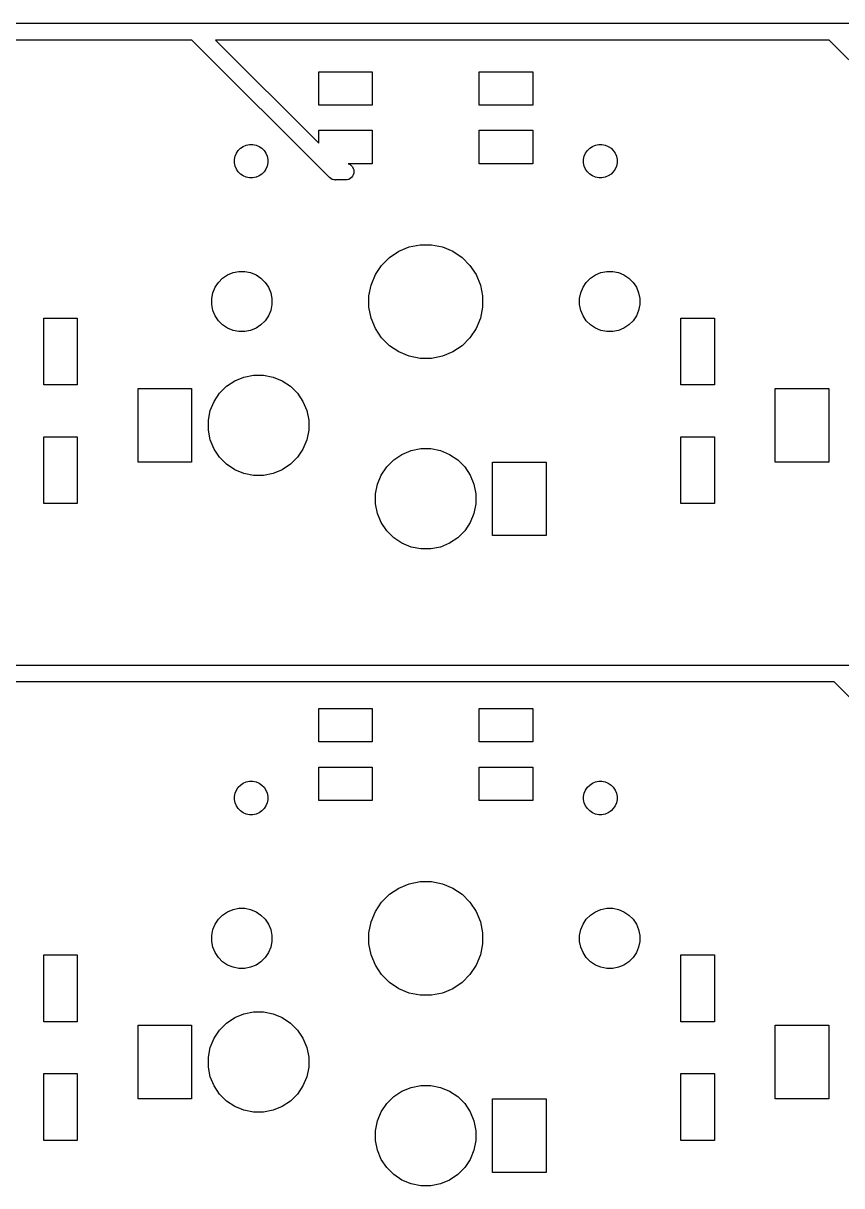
# Model space of a CAD drawing. Extents: x 33 to 239, y -108 to -23.
# Drawn here: x 87.17 to 111.64, y -68.75 to -33.97 of the extents above; entities that cross this region are included whole.
import ezdxf

# ---------------------------------------------------------------- set-up
doc = ezdxf.new("R2010")
doc.units = 0
doc.layers.add('BLACK', color=7, linetype='CONTINUOUS')

msp = doc.modelspace()

# ---------------------------------------------------------------- linework, layer by layer
at = {"layer": 'BLACK', "linetype": 'CONTINUOUS'}
for p, q in [((73.2148, -33.975), (92.3002, -33.975)), ((92.3002, -33.975), (92.3125, -33.9738)), ((92.3125, -33.9738), (92.3248, -33.975)), ((92.3248, -33.975), (111.35, -33.975)), ((111.35, -33.975), (111.362, -33.9738)), ((111.362, -33.9738), (111.375, -33.975)), ((111.375, -33.975), (129.863, -33.975)), ((92.2089, -34.475), (73.806, -34.475)), ((96.3145, -38.5806), (92.2089, -34.475)), ((111.259, -34.475), (92.9161, -34.475)), ((92.9161, -34.475), (96, -37.5589)), ((115.365, -38.5806), (111.259, -34.475)), ((96, -36.425), (96, -35.425)), ((96, -35.425), (97.6, -35.425)), ((97.6, -35.425), (97.6, -36.425)), ((100.8, -36.425), (100.8, -35.425)), ((100.8, -35.425), (102.4, -35.425)), ((102.4, -35.425), (102.4, -36.425)), ((97.6, -36.425), (96, -36.425)), ((102.4, -36.425), (100.8, -36.425)), ((96, -37.5589), (96, -37.175)), ((96, -37.175), (97.6, -37.175)), ((97.6, -37.175), (97.6, -38.175)), ((100.8, -38.175), (100.8, -37.175)), ((100.8, -37.175), (102.4, -37.175)), ((102.4, -37.175), (102.4, -38.175)), ((93.4992, -37.9542), (93.5369, -37.8632)), ((93.5369, -37.8632), (93.5916, -37.7813)), ((93.5916, -37.7813), (93.6613, -37.7116)), ((93.6613, -37.7116), (93.7432, -37.6569)), ((93.7432, -37.6569), (93.8342, -37.6192)), ((93.8342, -37.6192), (93.9308, -37.6)), ((93.9308, -37.6), (94.0292, -37.6)), ((94.0292, -37.6), (94.1258, -37.6192)), ((94.1258, -37.6192), (94.2168, -37.6569)), ((94.2168, -37.6569), (94.2987, -37.7116)), ((94.2987, -37.7116), (94.3684, -37.7813)), ((94.3684, -37.7813), (94.4231, -37.8632)), ((94.4231, -37.8632), (94.4608, -37.9542)), ((103.939, -37.9542), (103.977, -37.8632)), ((103.977, -37.8632), (104.032, -37.7813)), ((104.032, -37.7813), (104.101, -37.7116)), ((104.101, -37.7116), (104.183, -37.6569)), ((104.183, -37.6569), (104.274, -37.6192)), ((104.274, -37.6192), (104.371, -37.6)), ((104.371, -37.6), (104.469, -37.6)), ((104.469, -37.6), (104.566, -37.6192)), ((104.566, -37.6192), (104.657, -37.6569)), ((104.657, -37.6569), (104.739, -37.7116)), ((104.739, -37.7116), (104.808, -37.7813)), ((104.808, -37.7813), (104.863, -37.8632)), ((104.863, -37.8632), (104.901, -37.9542)), ((93.48, -38.0508), (93.4992, -37.9542)), ((93.48, -38.1492), (93.48, -38.0508)), ((93.4992, -38.2458), (93.48, -38.1492)), ((93.5369, -38.3368), (93.4992, -38.2458)), ((94.4608, -38.2458), (94.4231, -38.3368)), ((94.4608, -37.9542), (94.48, -38.0508)), ((94.48, -38.1492), (94.4608, -38.2458)), ((94.48, -38.0508), (94.48, -38.1492)), ((97.6, -38.175), (96.8783, -38.175)), ((96.8783, -38.175), (96.8961, -38.1804)), ((96.8961, -38.1804), (96.9396, -38.2036)), ((96.9396, -38.2036), (96.9776, -38.2349)), ((96.9776, -38.2349), (97.0089, -38.2729)), ((102.4, -38.175), (100.8, -38.175)), ((103.92, -38.0508), (103.939, -37.9542)), ((103.92, -38.1492), (103.92, -38.0508)), ((103.939, -38.2458), (103.92, -38.1492)), ((103.977, -38.3368), (103.939, -38.2458)), ((104.901, -38.2458), (104.863, -38.3368)), ((104.901, -37.9542), (104.92, -38.0508)), ((104.92, -38.1492), (104.901, -38.2458)), ((104.92, -38.0508), (104.92, -38.1492)), ((93.5916, -38.4187), (93.5369, -38.3368)), ((93.6613, -38.4884), (93.5916, -38.4187)), ((93.7432, -38.5431), (93.6613, -38.4884)), ((93.8342, -38.5808), (93.7432, -38.5431)), ((93.9308, -38.6), (93.8342, -38.5808)), ((94.0292, -38.6), (93.9308, -38.6)), ((94.1258, -38.5808), (94.0292, -38.6)), ((94.2168, -38.5431), (94.1258, -38.5808)), ((94.2987, -38.4884), (94.2168, -38.5431)), ((94.3684, -38.4187), (94.2987, -38.4884)), ((94.4231, -38.3368), (94.3684, -38.4187)), ((96.3224, -38.5901), (96.3145, -38.5806)), ((96.3604, -38.6214), (96.3224, -38.5901)), ((96.9776, -38.5901), (96.9396, -38.6214)), ((97.0089, -38.5521), (96.9776, -38.5901)), ((97.0089, -38.2729), (97.0321, -38.3164)), ((97.0321, -38.5086), (97.0089, -38.5521)), ((97.0321, -38.3164), (97.0464, -38.3635)), ((97.0464, -38.4615), (97.0321, -38.5086)), ((97.0464, -38.3635), (97.0512, -38.4125)), ((97.0512, -38.4125), (97.0464, -38.4615)), ((104.032, -38.4187), (103.977, -38.3368)), ((104.101, -38.4884), (104.032, -38.4187)), ((104.183, -38.5431), (104.101, -38.4884)), ((104.274, -38.5808), (104.183, -38.5431)), ((104.371, -38.6), (104.274, -38.5808)), ((104.469, -38.6), (104.371, -38.6)), ((104.566, -38.5808), (104.469, -38.6)), ((104.657, -38.5431), (104.566, -38.5808)), ((104.739, -38.4884), (104.657, -38.5431)), ((104.808, -38.4187), (104.739, -38.4884)), ((104.863, -38.3368), (104.808, -38.4187)), ((96.4039, -38.6446), (96.3604, -38.6214)), ((96.451, -38.6589), (96.4039, -38.6446)), ((96.4877, -38.6625), (96.451, -38.6589)), ((96.5, -38.6637), (96.4877, -38.6625)), ((96.4877, -38.6625), (96.4877, -38.6625)), ((96.5123, -38.6625), (96.5, -38.6637)), ((96.8123, -38.6625), (96.5123, -38.6625)), ((96.849, -38.6589), (96.8123, -38.6625)), ((96.8961, -38.6446), (96.849, -38.6589)), ((96.9396, -38.6214), (96.8961, -38.6446)), ((98.3947, -40.7935), (98.7041, -40.6653)), ((98.7041, -40.6653), (99.0326, -40.6)), ((99.0326, -40.6), (99.3674, -40.6)), ((99.3674, -40.6), (99.6959, -40.6653)), ((99.6959, -40.6653), (100.005, -40.7935)), ((97.8795, -41.2163), (98.1163, -40.9795)), ((98.1163, -40.9795), (98.3947, -40.7935)), ((100.005, -40.7935), (100.284, -40.9795)), ((100.284, -40.9795), (100.52, -41.2163)), ((97.6935, -41.4947), (97.8795, -41.2163)), ((100.52, -41.2163), (100.707, -41.4947)), ((92.9024, -41.8737), (93.0009, -41.7263)), ((93.0009, -41.7263), (93.1263, -41.6009)), ((93.1263, -41.6009), (93.2737, -41.5024)), ((93.2737, -41.5024), (93.4375, -41.4346)), ((93.4375, -41.4346), (93.6114, -41.4)), ((93.6114, -41.4), (93.7886, -41.4)), ((93.7886, -41.4), (93.9625, -41.4346)), ((93.9625, -41.4346), (94.1263, -41.5024)), ((94.1263, -41.5024), (94.2737, -41.6009)), ((94.2737, -41.6009), (94.3991, -41.7263)), ((94.3991, -41.7263), (94.4976, -41.8737)), ((97.5653, -41.8041), (97.6935, -41.4947)), ((100.707, -41.4947), (100.835, -41.8041)), ((103.902, -41.8737), (104.001, -41.7263)), ((104.001, -41.7263), (104.126, -41.6009)), ((104.126, -41.6009), (104.274, -41.5024)), ((104.274, -41.5024), (104.437, -41.4346)), ((104.437, -41.4346), (104.611, -41.4)), ((104.611, -41.4), (104.789, -41.4)), ((104.789, -41.4), (104.963, -41.4346)), ((104.963, -41.4346), (105.126, -41.5024)), ((105.126, -41.5024), (105.274, -41.6009)), ((105.274, -41.6009), (105.399, -41.7263)), ((105.399, -41.7263), (105.498, -41.8737)), ((92.8, -42.2114), (92.8346, -42.0375)), ((92.8346, -42.0375), (92.9024, -41.8737)), ((94.4976, -41.8737), (94.5654, -42.0375)), ((94.5654, -42.0375), (94.6, -42.2114)), ((97.5, -42.1326), (97.5653, -41.8041)), ((100.835, -41.8041), (100.9, -42.1326)), ((103.8, -42.2114), (103.835, -42.0375)), ((103.835, -42.0375), (103.902, -41.8737)), ((105.498, -41.8737), (105.565, -42.0375)), ((105.565, -42.0375), (105.6, -42.2114)), ((92.8, -42.3886), (92.8, -42.2114)), ((92.8346, -42.5625), (92.8, -42.3886)), ((94.6, -42.3886), (94.5654, -42.5625)), ((94.6, -42.2114), (94.6, -42.3886)), ((97.5, -42.4674), (97.5, -42.1326)), ((100.9, -42.1326), (100.9, -42.4674)), ((103.8, -42.3886), (103.8, -42.2114)), ((103.835, -42.5625), (103.8, -42.3886)), ((105.6, -42.3886), (105.565, -42.5625)), ((105.6, -42.2114), (105.6, -42.3886)), ((92.9024, -42.7263), (92.8346, -42.5625)), ((93.0009, -42.8737), (92.9024, -42.7263)), ((94.4976, -42.7263), (94.3991, -42.8737)), ((94.5654, -42.5625), (94.4976, -42.7263)), ((97.5653, -42.7959), (97.5, -42.4674)), ((100.9, -42.4674), (100.835, -42.7959)), ((103.902, -42.7263), (103.835, -42.5625)), ((104.001, -42.8737), (103.902, -42.7263)), ((105.498, -42.7263), (105.399, -42.8737)), ((105.565, -42.5625), (105.498, -42.7263)), ((87.7812, -44.7937), (87.7812, -42.7937)), ((87.7812, -42.7937), (88.7812, -42.7937)), ((88.7812, -42.7937), (88.7812, -44.7937)), ((93.1263, -42.9991), (93.0009, -42.8737)), ((93.2737, -43.0976), (93.1263, -42.9991)), ((93.4375, -43.1654), (93.2737, -43.0976)), ((94.1263, -43.0976), (93.9625, -43.1654)), ((94.2737, -42.9991), (94.1263, -43.0976)), ((94.3991, -42.8737), (94.2737, -42.9991)), ((97.6935, -43.1053), (97.5653, -42.7959)), ((97.8795, -43.3837), (97.6935, -43.1053)), ((100.707, -43.1053), (100.52, -43.3837)), ((100.835, -42.7959), (100.707, -43.1053)), ((104.126, -42.9991), (104.001, -42.8737)), ((104.274, -43.0976), (104.126, -42.9991)), ((104.437, -43.1654), (104.274, -43.0976)), ((105.126, -43.0976), (104.963, -43.1654)), ((105.274, -42.9991), (105.126, -43.0976)), ((105.399, -42.8737), (105.274, -42.9991)), ((106.831, -44.7937), (106.831, -42.7937)), ((106.831, -42.7937), (107.831, -42.7937)), ((107.831, -42.7937), (107.831, -44.7937)), ((93.6114, -43.2), (93.4375, -43.1654)), ((93.7886, -43.2), (93.6114, -43.2)), ((93.9625, -43.1654), (93.7886, -43.2)), ((98.1163, -43.6205), (97.8795, -43.3837)), ((100.52, -43.3837), (100.284, -43.6205)), ((104.611, -43.2), (104.437, -43.1654)), ((104.789, -43.2), (104.611, -43.2)), ((104.963, -43.1654), (104.789, -43.2)), ((98.3947, -43.8065), (98.1163, -43.6205)), ((98.7041, -43.9347), (98.3947, -43.8065)), ((100.005, -43.8065), (99.6959, -43.9347)), ((100.284, -43.6205), (100.005, -43.8065)), ((99.0326, -44), (98.7041, -43.9347)), ((99.3674, -44), (99.0326, -44)), ((99.6959, -43.9347), (99.3674, -44)), ((93.7625, -44.5576), (94.0523, -44.5)), ((94.0523, -44.5), (94.3477, -44.5)), ((94.3477, -44.5), (94.6375, -44.5576)), ((88.7812, -44.7937), (87.7812, -44.7937)), ((93.0349, -45.0438), (93.2438, -44.8349)), ((93.2438, -44.8349), (93.4895, -44.6707)), ((93.4895, -44.6707), (93.7625, -44.5576)), ((94.6375, -44.5576), (94.9105, -44.6707)), ((94.9105, -44.6707), (95.1562, -44.8349)), ((95.1562, -44.8349), (95.3651, -45.0438)), ((107.831, -44.7937), (106.831, -44.7937)), ((90.6, -47.1), (90.6, -44.9)), ((90.6, -44.9), (92.2, -44.9)), ((92.2, -44.9), (92.2, -47.1)), ((92.8707, -45.2895), (93.0349, -45.0438)), ((95.3651, -45.0438), (95.5293, -45.2895)), ((109.65, -47.1), (109.65, -44.9)), ((109.65, -44.9), (111.25, -44.9)), ((111.25, -44.9), (111.25, -47.1)), ((92.7576, -45.5625), (92.8707, -45.2895)), ((95.5293, -45.2895), (95.6424, -45.5625)), ((92.7, -45.8523), (92.7576, -45.5625)), ((92.7, -46.1477), (92.7, -45.8523)), ((95.6424, -45.5625), (95.7, -45.8523)), ((95.7, -45.8523), (95.7, -46.1477)), ((92.7576, -46.4375), (92.7, -46.1477)), ((95.7, -46.1477), (95.6424, -46.4375)), ((87.7812, -48.3437), (87.7812, -46.3437)), ((87.7812, -46.3437), (88.7812, -46.3437)), ((88.7812, -46.3437), (88.7812, -48.3437)), ((92.8707, -46.7105), (92.7576, -46.4375)), ((95.6424, -46.4375), (95.5293, -46.7105)), ((106.831, -48.3437), (106.831, -46.3437)), ((106.831, -46.3437), (107.831, -46.3437)), ((107.831, -46.3437), (107.831, -48.3437)), ((93.0349, -46.9562), (92.8707, -46.7105)), ((95.5293, -46.7105), (95.3651, -46.9562)), ((98.2438, -47.0349), (98.4895, -46.8707)), ((98.4895, -46.8707), (98.7625, -46.7576)), ((98.7625, -46.7576), (99.0523, -46.7)), ((99.0523, -46.7), (99.3477, -46.7)), ((99.3477, -46.7), (99.6375, -46.7576)), ((99.6375, -46.7576), (99.9105, -46.8707)), ((99.9105, -46.8707), (100.156, -47.0349)), ((92.2, -47.1), (90.6, -47.1)), ((93.2438, -47.1651), (93.0349, -46.9562)), ((93.4895, -47.3293), (93.2438, -47.1651)), ((95.1562, -47.1651), (94.9105, -47.3293)), ((95.3651, -46.9562), (95.1562, -47.1651)), ((97.8707, -47.4895), (98.0349, -47.2438)), ((98.0349, -47.2438), (98.2438, -47.0349)), ((100.156, -47.0349), (100.365, -47.2438)), ((100.365, -47.2438), (100.529, -47.4895)), ((101.2, -49.3), (101.2, -47.1)), ((101.2, -47.1), (102.8, -47.1)), ((102.8, -47.1), (102.8, -49.3)), ((111.25, -47.1), (109.65, -47.1)), ((93.7625, -47.4424), (93.4895, -47.3293)), ((94.0523, -47.5), (93.7625, -47.4424)), ((94.3477, -47.5), (94.0523, -47.5)), ((94.6375, -47.4424), (94.3477, -47.5)), ((94.9105, -47.3293), (94.6375, -47.4424)), ((97.7576, -47.7625), (97.8707, -47.4895)), ((100.529, -47.4895), (100.642, -47.7625)), ((97.7, -48.0523), (97.7576, -47.7625)), ((100.642, -47.7625), (100.7, -48.0523)), ((97.7, -48.3477), (97.7, -48.0523)), ((100.7, -48.0523), (100.7, -48.3477)), ((88.7812, -48.3437), (87.7812, -48.3437)), ((97.7576, -48.6375), (97.7, -48.3477)), ((97.8707, -48.9105), (97.7576, -48.6375)), ((100.642, -48.6375), (100.529, -48.9105)), ((100.7, -48.3477), (100.642, -48.6375)), ((107.831, -48.3437), (106.831, -48.3437)), ((98.0349, -49.1562), (97.8707, -48.9105)), ((100.529, -48.9105), (100.365, -49.1562)), ((98.2438, -49.3651), (98.0349, -49.1562)), ((98.4895, -49.5293), (98.2438, -49.3651)), ((100.156, -49.3651), (99.9105, -49.5293)), ((100.365, -49.1562), (100.156, -49.3651)), ((102.8, -49.3), (101.2, -49.3)), ((98.7625, -49.6424), (98.4895, -49.5293)), ((99.0523, -49.7), (98.7625, -49.6424)), ((99.3477, -49.7), (99.0523, -49.7)), ((99.6375, -49.6424), (99.3477, -49.7)), ((99.9105, -49.5293), (99.6375, -49.6424)), ((73.4248, -53.175), (111.5, -53.175)), ((111.5, -53.175), (111.512, -53.1738)), ((111.512, -53.1738), (111.525, -53.175)), ((111.525, -53.175), (130.55, -53.175)), ((111.409, -53.675), (74.0161, -53.675)), ((115.365, -57.6306), (111.409, -53.675)), ((96, -55.475), (96, -54.475)), ((96, -54.475), (97.6, -54.475)), ((97.6, -54.475), (97.6, -55.475)), ((100.8, -55.475), (100.8, -54.475)), ((100.8, -54.475), (102.4, -54.475)), ((102.4, -54.475), (102.4, -55.475)), ((97.6, -55.475), (96, -55.475)), ((102.4, -55.475), (100.8, -55.475)), ((96, -57.225), (96, -56.225)), ((96, -56.225), (97.6, -56.225)), ((97.6, -56.225), (97.6, -57.225)), ((100.8, -57.225), (100.8, -56.225)), ((100.8, -56.225), (102.4, -56.225)), ((102.4, -56.225), (102.4, -57.225)), ((93.7432, -56.7069), (93.8342, -56.6692)), ((93.8342, -56.6692), (93.9308, -56.65)), ((93.9308, -56.65), (94.0292, -56.65)), ((94.0292, -56.65), (94.1258, -56.6692)), ((94.1258, -56.6692), (94.2168, -56.7069)), ((104.183, -56.7069), (104.274, -56.6692)), ((104.274, -56.6692), (104.371, -56.65)), ((104.371, -56.65), (104.469, -56.65)), ((104.469, -56.65), (104.566, -56.6692)), ((104.566, -56.6692), (104.657, -56.7069)), ((93.48, -57.1008), (93.4992, -57.0042)), ((93.4992, -57.0042), (93.5369, -56.9132)), ((93.5369, -56.9132), (93.5916, -56.8313)), ((93.5916, -56.8313), (93.6613, -56.7616)), ((93.6613, -56.7616), (93.7432, -56.7069)), ((94.2168, -56.7069), (94.2987, -56.7616)), ((94.2987, -56.7616), (94.3684, -56.8313)), ((94.3684, -56.8313), (94.4231, -56.9132)), ((94.4231, -56.9132), (94.4608, -57.0042)), ((94.4608, -57.0042), (94.48, -57.1008)), ((103.92, -57.1008), (103.939, -57.0042)), ((103.939, -57.0042), (103.977, -56.9132)), ((103.977, -56.9132), (104.032, -56.8313)), ((104.032, -56.8313), (104.101, -56.7616)), ((104.101, -56.7616), (104.183, -56.7069)), ((104.657, -56.7069), (104.739, -56.7616)), ((104.739, -56.7616), (104.808, -56.8313)), ((104.808, -56.8313), (104.863, -56.9132)), ((104.863, -56.9132), (104.901, -57.0042)), ((104.901, -57.0042), (104.92, -57.1008)), ((93.48, -57.1992), (93.48, -57.1008)), ((93.4992, -57.2958), (93.48, -57.1992)), ((93.5369, -57.3868), (93.4992, -57.2958)), ((94.4608, -57.2958), (94.4231, -57.3868)), ((94.48, -57.1992), (94.4608, -57.2958)), ((94.48, -57.1008), (94.48, -57.1992)), ((97.6, -57.225), (96, -57.225)), ((102.4, -57.225), (100.8, -57.225)), ((103.92, -57.1992), (103.92, -57.1008)), ((103.939, -57.2958), (103.92, -57.1992)), ((103.977, -57.3868), (103.939, -57.2958)), ((104.901, -57.2958), (104.863, -57.3868)), ((104.92, -57.1992), (104.901, -57.2958)), ((104.92, -57.1008), (104.92, -57.1992)), ((93.5916, -57.4687), (93.5369, -57.3868)), ((93.6613, -57.5384), (93.5916, -57.4687)), ((93.7432, -57.5931), (93.6613, -57.5384)), ((93.8342, -57.6308), (93.7432, -57.5931)), ((93.9308, -57.65), (93.8342, -57.6308)), ((94.0292, -57.65), (93.9308, -57.65)), ((94.1258, -57.6308), (94.0292, -57.65)), ((94.2168, -57.5931), (94.1258, -57.6308)), ((94.2987, -57.5384), (94.2168, -57.5931)), ((94.3684, -57.4687), (94.2987, -57.5384)), ((94.4231, -57.3868), (94.3684, -57.4687)), ((104.032, -57.4687), (103.977, -57.3868)), ((104.101, -57.5384), (104.032, -57.4687)), ((104.183, -57.5931), (104.101, -57.5384)), ((104.274, -57.6308), (104.183, -57.5931)), ((104.371, -57.65), (104.274, -57.6308)), ((104.469, -57.65), (104.371, -57.65)), ((104.566, -57.6308), (104.469, -57.65)), ((104.657, -57.5931), (104.566, -57.6308)), ((104.739, -57.5384), (104.657, -57.5931)), ((104.808, -57.4687), (104.739, -57.5384)), ((104.863, -57.3868), (104.808, -57.4687)), ((98.3947, -59.8435), (98.7041, -59.7153)), ((98.7041, -59.7153), (99.0326, -59.65)), ((99.0326, -59.65), (99.3674, -59.65)), ((99.3674, -59.65), (99.6959, -59.7153)), ((99.6959, -59.7153), (100.005, -59.8435)), ((97.8795, -60.2663), (98.1163, -60.0295)), ((98.1163, -60.0295), (98.3947, -59.8435)), ((100.005, -59.8435), (100.284, -60.0295)), ((100.284, -60.0295), (100.52, -60.2663)), ((93.2737, -60.5524), (93.4375, -60.4846)), ((93.4375, -60.4846), (93.6114, -60.45)), ((93.6114, -60.45), (93.7886, -60.45)), ((93.7886, -60.45), (93.9625, -60.4846)), ((93.9625, -60.4846), (94.1263, -60.5524)), ((97.6935, -60.5447), (97.8795, -60.2663)), ((100.52, -60.2663), (100.707, -60.5447)), ((104.274, -60.5524), (104.437, -60.4846)), ((104.437, -60.4846), (104.611, -60.45)), ((104.611, -60.45), (104.789, -60.45)), ((104.789, -60.45), (104.963, -60.4846)), ((104.963, -60.4846), (105.126, -60.5524)), ((92.9024, -60.9237), (93.0009, -60.7763)), ((93.0009, -60.7763), (93.1263, -60.6509)), ((93.1263, -60.6509), (93.2737, -60.5524)), ((94.1263, -60.5524), (94.2737, -60.6509)), ((94.2737, -60.6509), (94.3991, -60.7763)), ((94.3991, -60.7763), (94.4976, -60.9237)), ((97.5, -61.1826), (97.5653, -60.8541)), ((97.5653, -60.8541), (97.6935, -60.5447)), ((100.707, -60.5447), (100.835, -60.8541)), ((100.835, -60.8541), (100.9, -61.1826)), ((103.902, -60.9237), (104.001, -60.7763)), ((104.001, -60.7763), (104.126, -60.6509)), ((104.126, -60.6509), (104.274, -60.5524)), ((105.126, -60.5524), (105.274, -60.6509)), ((105.274, -60.6509), (105.399, -60.7763)), ((105.399, -60.7763), (105.498, -60.9237)), ((92.8, -61.2614), (92.8346, -61.0875)), ((92.8346, -61.0875), (92.9024, -60.9237)), ((94.4976, -60.9237), (94.5654, -61.0875)), ((94.5654, -61.0875), (94.6, -61.2614)), ((97.5, -61.5174), (97.5, -61.1826)), ((100.9, -61.1826), (100.9, -61.5174)), ((103.8, -61.2614), (103.835, -61.0875)), ((103.835, -61.0875), (103.902, -60.9237)), ((105.498, -60.9237), (105.565, -61.0875)), ((105.565, -61.0875), (105.6, -61.2614)), ((92.8, -61.4386), (92.8, -61.2614)), ((92.8346, -61.6125), (92.8, -61.4386)), ((94.6, -61.4386), (94.5654, -61.6125)), ((94.6, -61.2614), (94.6, -61.4386)), ((97.5653, -61.8459), (97.5, -61.5174)), ((100.9, -61.5174), (100.835, -61.8459)), ((103.8, -61.4386), (103.8, -61.2614)), ((103.835, -61.6125), (103.8, -61.4386)), ((105.6, -61.4386), (105.565, -61.6125)), ((105.6, -61.2614), (105.6, -61.4386)), ((87.7812, -63.8437), (87.7812, -61.8437)), ((87.7812, -61.8437), (88.7812, -61.8437)), ((88.7812, -61.8437), (88.7812, -63.8437)), ((92.9024, -61.7763), (92.8346, -61.6125)), ((93.0009, -61.9237), (92.9024, -61.7763)), ((94.4976, -61.7763), (94.3991, -61.9237)), ((94.5654, -61.6125), (94.4976, -61.7763)), ((97.6935, -62.1553), (97.5653, -61.8459)), ((100.835, -61.8459), (100.707, -62.1553)), ((103.902, -61.7763), (103.835, -61.6125)), ((104.001, -61.9237), (103.902, -61.7763)), ((105.498, -61.7763), (105.399, -61.9237)), ((105.565, -61.6125), (105.498, -61.7763)), ((106.831, -63.8437), (106.831, -61.8437)), ((106.831, -61.8437), (107.831, -61.8437)), ((107.831, -61.8437), (107.831, -63.8437)), ((93.1263, -62.0491), (93.0009, -61.9237)), ((93.2737, -62.1476), (93.1263, -62.0491)), ((93.4375, -62.2154), (93.2737, -62.1476)), ((93.6114, -62.25), (93.4375, -62.2154)), ((93.9625, -62.2154), (93.7886, -62.25)), ((94.1263, -62.1476), (93.9625, -62.2154)), ((94.2737, -62.0491), (94.1263, -62.1476)), ((94.3991, -61.9237), (94.2737, -62.0491)), ((97.8795, -62.4337), (97.6935, -62.1553)), ((100.707, -62.1553), (100.52, -62.4337)), ((104.126, -62.0491), (104.001, -61.9237)), ((104.274, -62.1476), (104.126, -62.0491)), ((104.437, -62.2154), (104.274, -62.1476)), ((104.611, -62.25), (104.437, -62.2154)), ((104.963, -62.2154), (104.789, -62.25)), ((105.126, -62.1476), (104.963, -62.2154)), ((105.274, -62.0491), (105.126, -62.1476)), ((105.399, -61.9237), (105.274, -62.0491)), ((93.7886, -62.25), (93.6114, -62.25)), ((98.1163, -62.6705), (97.8795, -62.4337)), ((100.52, -62.4337), (100.284, -62.6705)), ((104.789, -62.25), (104.611, -62.25)), ((98.3947, -62.8565), (98.1163, -62.6705)), ((98.7041, -62.9847), (98.3947, -62.8565)), ((100.005, -62.8565), (99.6959, -62.9847)), ((100.284, -62.6705), (100.005, -62.8565)), ((99.0326, -63.05), (98.7041, -62.9847)), ((99.3674, -63.05), (99.0326, -63.05)), ((99.6959, -62.9847), (99.3674, -63.05)), ((93.4895, -63.7207), (93.7625, -63.6076)), ((93.7625, -63.6076), (94.0523, -63.55)), ((94.0523, -63.55), (94.3477, -63.55)), ((94.3477, -63.55), (94.6375, -63.6076)), ((94.6375, -63.6076), (94.9105, -63.7207)), ((88.7812, -63.8437), (87.7812, -63.8437)), ((90.6, -66.15), (90.6, -63.95)), ((90.6, -63.95), (92.2, -63.95)), ((92.2, -63.95), (92.2, -66.15)), ((93.0349, -64.0938), (93.2438, -63.8849)), ((93.2438, -63.8849), (93.4895, -63.7207)), ((94.9105, -63.7207), (95.1562, -63.8849)), ((95.1562, -63.8849), (95.3651, -64.0938)), ((107.831, -63.8437), (106.831, -63.8437)), ((109.65, -66.15), (109.65, -63.95)), ((109.65, -63.95), (111.25, -63.95)), ((111.25, -63.95), (111.25, -66.15)), ((92.8707, -64.3395), (93.0349, -64.0938)), ((95.3651, -64.0938), (95.5293, -64.3395)), ((92.7, -64.9023), (92.7576, -64.6125)), ((92.7576, -64.6125), (92.8707, -64.3395)), ((95.5293, -64.3395), (95.6424, -64.6125)), ((95.6424, -64.6125), (95.7, -64.9023)), ((92.7, -65.1977), (92.7, -64.9023)), ((95.7, -64.9023), (95.7, -65.1977)), ((92.7576, -65.4875), (92.7, -65.1977)), ((95.7, -65.1977), (95.6424, -65.4875)), ((87.7812, -67.3937), (87.7812, -65.3937)), ((87.7812, -65.3937), (88.7812, -65.3937)), ((88.7812, -65.3937), (88.7812, -67.3937)), ((92.8707, -65.7605), (92.7576, -65.4875)), ((95.6424, -65.4875), (95.5293, -65.7605)), ((106.831, -67.3937), (106.831, -65.3937)), ((106.831, -65.3937), (107.831, -65.3937)), ((107.831, -65.3937), (107.831, -67.3937)), ((93.0349, -66.0062), (92.8707, -65.7605)), ((93.2438, -66.2151), (93.0349, -66.0062)), ((95.3651, -66.0062), (95.1562, -66.2151)), ((95.5293, -65.7605), (95.3651, -66.0062)), ((98.2438, -66.0849), (98.4895, -65.9207)), ((98.4895, -65.9207), (98.7625, -65.8076)), ((98.7625, -65.8076), (99.0523, -65.75)), ((99.0523, -65.75), (99.3477, -65.75)), ((99.3477, -65.75), (99.6375, -65.8076)), ((99.6375, -65.8076), (99.9105, -65.9207)), ((99.9105, -65.9207), (100.156, -66.0849)), ((92.2, -66.15), (90.6, -66.15)), ((93.4895, -66.3793), (93.2438, -66.2151)), ((93.7625, -66.4924), (93.4895, -66.3793)), ((94.9105, -66.3793), (94.6375, -66.4924)), ((95.1562, -66.2151), (94.9105, -66.3793)), ((97.8707, -66.5395), (98.0349, -66.2938)), ((98.0349, -66.2938), (98.2438, -66.0849)), ((100.156, -66.0849), (100.365, -66.2938)), ((100.365, -66.2938), (100.529, -66.5395)), ((101.2, -68.35), (101.2, -66.15)), ((101.2, -66.15), (102.8, -66.15)), ((102.8, -66.15), (102.8, -68.35)), ((111.25, -66.15), (109.65, -66.15)), ((94.0523, -66.55), (93.7625, -66.4924)), ((94.3477, -66.55), (94.0523, -66.55)), ((94.6375, -66.4924), (94.3477, -66.55)), ((97.7576, -66.8125), (97.8707, -66.5395)), ((100.529, -66.5395), (100.642, -66.8125)), ((97.7, -67.1023), (97.7576, -66.8125)), ((97.7, -67.3977), (97.7, -67.1023)), ((100.642, -66.8125), (100.7, -67.1023)), ((100.7, -67.1023), (100.7, -67.3977)), ((88.7812, -67.3937), (87.7812, -67.3937)), ((97.7576, -67.6875), (97.7, -67.3977)), ((100.7, -67.3977), (100.642, -67.6875)), ((107.831, -67.3937), (106.831, -67.3937)), ((97.8707, -67.9605), (97.7576, -67.6875)), ((100.642, -67.6875), (100.529, -67.9605)), ((98.0349, -68.2062), (97.8707, -67.9605)), ((100.529, -67.9605), (100.365, -68.2062)), ((98.2438, -68.4151), (98.0349, -68.2062)), ((98.4895, -68.5793), (98.2438, -68.4151)), ((100.156, -68.4151), (99.9105, -68.5793)), ((100.365, -68.2062), (100.156, -68.4151)), ((102.8, -68.35), (101.2, -68.35)), ((98.7625, -68.6924), (98.4895, -68.5793)), ((99.0523, -68.75), (98.7625, -68.6924)), ((99.3477, -68.75), (99.0523, -68.75)), ((99.6375, -68.6924), (99.3477, -68.75)), ((99.9105, -68.5793), (99.6375, -68.6924))]:
    msp.add_line(p, q, dxfattribs=at)

doc.saveas('drawing.dxf')
